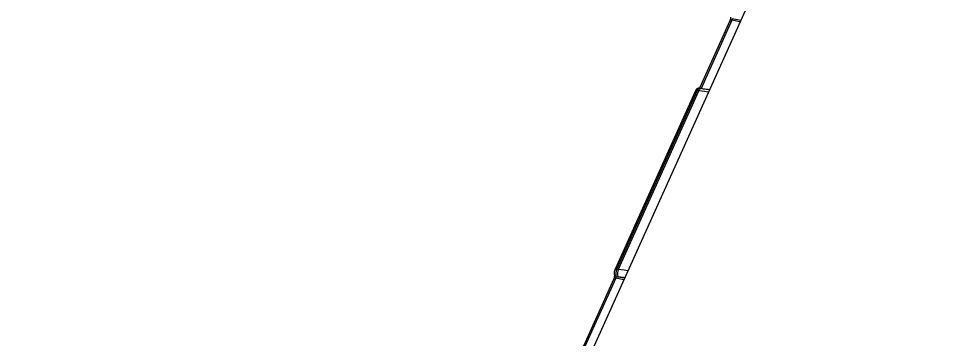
# Model space of a CAD drawing. Header units: millimetres. Extents: x -6901 to 7060, y -7557 to 6158.
# Drawn here: x -1493.4 to -1158.6, y 1431.6 to 1547.9 of the extents above; entities that cross this region are included whole.
import ezdxf

# ---------------------------------------------------------------- set-up
doc = ezdxf.new("R2010")
doc.units = ezdxf.units.MM
for name, color, linetype in [('DIKOM_ОБЪЕКТ', 7, 'Continuous'), ('DIKOM_РАЗМЕР_ЗОНА', 7, 'Continuous'), ('DIKOM_РАЗМЕР_ОБЪЕКТА', 7, 'Continuous')]:
    doc.layers.add(name, color=color, linetype=linetype)
doc.styles.add('style1', font='arial.ttf', dxfattribs={"width": 0.8})
doc.dimstyles.new('1-50', dxfattribs={"dimtxt": 300, "dimasz": 200, "dimexe": 100, "dimexo": 0, "dimgap": 100, "dimtad": 1, "dimtxsty": 'style1', "dimcen": 200, "dimclrd": 7, "dimclre": 7, "dimclrt": 7, "dimadec": 1, "dimazin": 2, "dimtfac": 1, "dimtmove": 0, "dimatfit": 2, "dimfxl": 0, "dimlwd": 25, "dimlwe": 18, "dimarcsym": 0})

# ---------------------------------------------------------------- blocks, each defined once
blk = doc.blocks.new('*D2')
at = {"layer": 'Defpoints', "color": 0, "transparency": 16777216}
for p in [(-1102.73, 4151.17), (-5819.23, -4492.42), (4721.24, -4492.42)]:
    blk.add_point(p, dxfattribs=at)
at = {"layer": 'DIKOM_РАЗМЕР_ОБЪЕКТА', "color": 7, "lineweight": 18, "transparency": 16777216}
for p, q in [((-1102.73, 4151.17), (-5919.23, 4151.17)), ((4721.24, -4492.42), (-5919.23, -4492.42))]:
    blk.add_line(p, q, dxfattribs=at)
at = {"layer": 'DIKOM_РАЗМЕР_ОБЪЕКТА', "color": 7, "lineweight": 25, "transparency": 16777216}
blk.add_line((-5819.23, 3951.17), (-5819.23, -4292.42), dxfattribs=at)
at = {"layer": 'DIKOM_РАЗМЕР_ОБЪЕКТА', "color": 7, "transparency": 16777216}
for points in [[(-5852.56, 3951.17), (-5785.89, 3951.17), (-5819.23, 4151.17)], [(-5852.56, -4292.42), (-5785.89, -4292.42), (-5819.23, -4492.42)]]:
    blk.add_solid(points, dxfattribs=at)
at = {"layer": 'DIKOM_РАЗМЕР_ОБЪЕКТА', "color": 7, "transparency": 16777216, "insert": (-6072.4, -170.63), "char_height": 300, "attachment_point": 5, "rotation": 90, "style": 'style1'}
blk.add_mtext('8650', dxfattribs=at)
blk = doc.blocks.new('*D3')
at = {"layer": 'Defpoints', "color": 0, "transparency": 16777216}
for p in [(-1553.27, 6158.28), (-6450.85, -6312.94), (5659.92, -6312.94)]:
    blk.add_point(p, dxfattribs=at)
at = {"layer": 'DIKOM_РАЗМЕР_ЗОНА', "color": 7, "lineweight": 18, "transparency": 16777216}
for p, q in [((-1553.27, 6158.28), (-6550.85, 6158.28)), ((5659.92, -6312.94), (-6550.85, -6312.94))]:
    blk.add_line(p, q, dxfattribs=at)
at = {"layer": 'DIKOM_РАЗМЕР_ЗОНА', "color": 7, "lineweight": 25, "transparency": 16777216}
blk.add_line((-6450.85, 5958.28), (-6450.85, -6112.94), dxfattribs=at)
at = {"layer": 'DIKOM_РАЗМЕР_ЗОНА', "color": 7, "transparency": 16777216}
for points in [[(-6484.18, 5958.28), (-6417.52, 5958.28), (-6450.85, 6158.28)], [(-6484.18, -6112.94), (-6417.52, -6112.94), (-6450.85, -6312.94)]]:
    blk.add_solid(points, dxfattribs=at)
at = {"layer": 'DIKOM_РАЗМЕР_ЗОНА', "color": 7, "transparency": 16777216, "insert": (-6704.02, -77.33), "char_height": 300, "attachment_point": 5, "rotation": 90, "style": 'style1'}
blk.add_mtext('12500', dxfattribs=at)

msp = doc.modelspace()

# ---------------------------------------------------------------- linework, layer by layer
at = {"layer": 'DIKOM_ОБЪЕКТ', "color": 7, "linetype": 'Continuous', "lineweight": 15}
for p, q in [((-1200.109, 1615.438), (-1308.44, 1375.073)), ((-1234.795, 1546.992), (-1245.834, 1522.499)), ((-1234.083, 1547.183), (-1245.256, 1522.392)), ((-1231.119, 1546.635), (-1234.083, 1547.183)), ((-1233.956, 1547.865), (-1230.825, 1547.286)), ((-1247.344, 1521.551), (-1276.543, 1456.765)), ((-1246.631, 1521.742), (-1275.83, 1456.956)), ((-1275.227, 1456.844), (-1246.028, 1521.63)), ((-1246.028, 1521.63), (-1246.631, 1521.742)), ((-1245.266, 1522.394), (-1245.886, 1522.508)), ((-1275.83, 1456.956), (-1275.227, 1456.844)), ((-1277.01, 1453.325), (-1288.049, 1428.831)), ((-1276.298, 1453.516), (-1287.471, 1428.725)), ((-1273.334, 1452.967), (-1276.298, 1453.516)), ((-1276.171, 1454.197), (-1275.532, 1454.079)), ((-1275.532, 1454.079), (-1273.04, 1453.618))]:
    msp.add_line(p, q, dxfattribs=at)
at = {"layer": 'DIKOM_ОБЪЕКТ', "color": 7, "linetype": 'Continuous', "lineweight": 15, "flags": 128}
for points in [[(-1246.028, 1521.63), (-1245.883, 1521.912), (-1245.728, 1522.136), (-1245.57, 1522.295), (-1245.414, 1522.382), (-1245.267, 1522.394)], [(-1242.626, 1521.101), (-1244.016, 1521.293), (-1246.028, 1521.63)], [(-1275.227, 1456.844), (-1273.215, 1456.506), (-1271.825, 1456.315)], [(-1273.019, 1453.666), (-1273.42, 1453.725), (-1275.532, 1454.079)]]:
    msp.add_lwpolyline(points, dxfattribs=at)
at = {"layer": 'DIKOM_ОБЪЕКТ', "color": 7, "linetype": 'Continuous', "lineweight": 15}
for centre, radius, start, end in [((-1234.307, 1546.594), 0.63, 69.14535, 140.84752), ((-1246.855, 1521.153), 0.63, 69.20614, 140.80462), ((-1276.054, 1456.37), 0.626, 69.06256, 141.57583), ((-1271.224, 1455.003), 4.406, 155.30241, 192.10087), ((-1276.522, 1452.927), 0.63, 69.14718, 140.8457), ((-1276.066, 1454.944), 0.754, 198.06419, 261.97304)]:
    msp.add_arc(centre, radius, start, end, dxfattribs=at)
for points, knots in [([(-1234.567, 1548.373), (-1234.566, 1548.371), (-1234.565, 1548.367), (-1234.552, 1548.283), (-1234.547, 1548.133), (-1234.559, 1547.893), (-1234.606, 1547.587), (-1234.683, 1547.283), (-1234.756, 1547.075), (-1234.789, 1547.008), (-1234.794, 1546.997)], [0, 0, 0, 0, 0.071739, 0.1683809, 0.2922393, 0.4396629, 0.6172266, 0.805814, 0.9668519, 1, 1, 1, 1]), ([(-1233.956, 1547.865), (-1233.953, 1547.828), (-1233.946, 1547.754), (-1233.961, 1547.599), (-1233.995, 1547.434), (-1234.038, 1547.289), (-1234.07, 1547.213), (-1234.083, 1547.183)], [0, 0, 0, 0, 0.2155197, 0.430614, 0.6454017, 0.8595894, 1, 1, 1, 1]), ([(-1245.89, 1522.491), (-1245.98, 1522.508), (-1246.197, 1522.549), (-1246.531, 1522.454), (-1246.846, 1522.266), (-1247.119, 1521.973), (-1247.273, 1521.726), (-1247.341, 1521.555), (-1247.344, 1521.55)], [0, 0, 0, 0, 0.1397514, 0.3334081, 0.5183749, 0.7149186, 0.9905568, 1, 1, 1, 1]), ([(-1245.887, 1522.499), (-1245.961, 1522.498), (-1246.115, 1522.494), (-1246.383, 1522.226), (-1246.549, 1521.903), (-1246.631, 1521.742)], [0, 0, 0, 0, 0.3134234, 0.6567359, 1, 1, 1, 1]), ([(-1242.251, 1521.933), (-1242.633, 1521.978), (-1243.62, 1522.094), (-1244.64, 1522.279), (-1245.266, 1522.394)], [0, 0, 0, 0, 0.386307, 1, 1, 1, 1]), ([(-1276.538, 1456.756), (-1276.61, 1456.581), (-1276.757, 1456.221), (-1276.855, 1455.574), (-1276.883, 1455.069), (-1276.788, 1454.795), (-1276.76, 1454.717)], [0, 0, 0, 0, 0.2704209, 0.5553791, 0.8723595, 1, 1, 1, 1]), ([(-1275.83, 1456.956), (-1275.88, 1456.835), (-1276.006, 1456.531), (-1276.161, 1455.949), (-1276.258, 1455.282), (-1276.271, 1454.653), (-1276.204, 1454.349), (-1276.171, 1454.197)], [0, 0, 0, 0, 0.1407175, 0.3554575, 0.5702693, 0.7851483, 1, 1, 1, 1]), ([(-1276.782, 1454.706), (-1276.782, 1454.704), (-1276.78, 1454.7), (-1276.767, 1454.615), (-1276.762, 1454.465), (-1276.775, 1454.226), (-1276.821, 1453.92), (-1276.898, 1453.616), (-1276.971, 1453.408), (-1277.004, 1453.341), (-1277.01, 1453.33)], [0, 0, 0, 0, 0.0717391, 0.1683809, 0.2922392, 0.4396628, 0.6172265, 0.8058139, 0.9668519, 1, 1, 1, 1]), ([(-1276.171, 1454.197), (-1276.168, 1454.16), (-1276.161, 1454.086), (-1276.177, 1453.932), (-1276.21, 1453.766), (-1276.253, 1453.622), (-1276.285, 1453.546), (-1276.298, 1453.516)], [0, 0, 0, 0, 0.2155197, 0.4306149, 0.6454018, 0.8595834, 1, 1, 1, 1])]:
    msp.add_open_spline(points, degree=3, knots=knots, dxfattribs=at)

# ---------------------------------------------------------------- dimensions: what is measured, and where the dimension line sits
at = {"layer": 'DIKOM_РАЗМЕР_ЗОНА'}
dim = msp.add_linear_dim(base=(-6450.85, -6312.937), p1=(-1553.272, 6158.285), p2=(5659.925, -6312.937), angle=90, text='12500', dimstyle='1-50', dxfattribs=at)
dim.commit()
dim.dimension.update_dxf_attribs({"geometry": '*D3', "text_midpoint": (-6450.85, -77.326), "dimtype": 160})
at = {"layer": 'DIKOM_РАЗМЕР_ОБЪЕКТА'}
dim = msp.add_linear_dim(base=(-5819.225, -4492.425), p1=(-1102.732, 4151.169), p2=(4721.24, -4492.425), angle=90, text='8650', dimstyle='1-50', dxfattribs=at)
dim.commit()
dim.dimension.update_dxf_attribs({"geometry": '*D2', "text_midpoint": (-5819.225, -170.628), "dimtype": 160})

doc.saveas('drawing.dxf')
